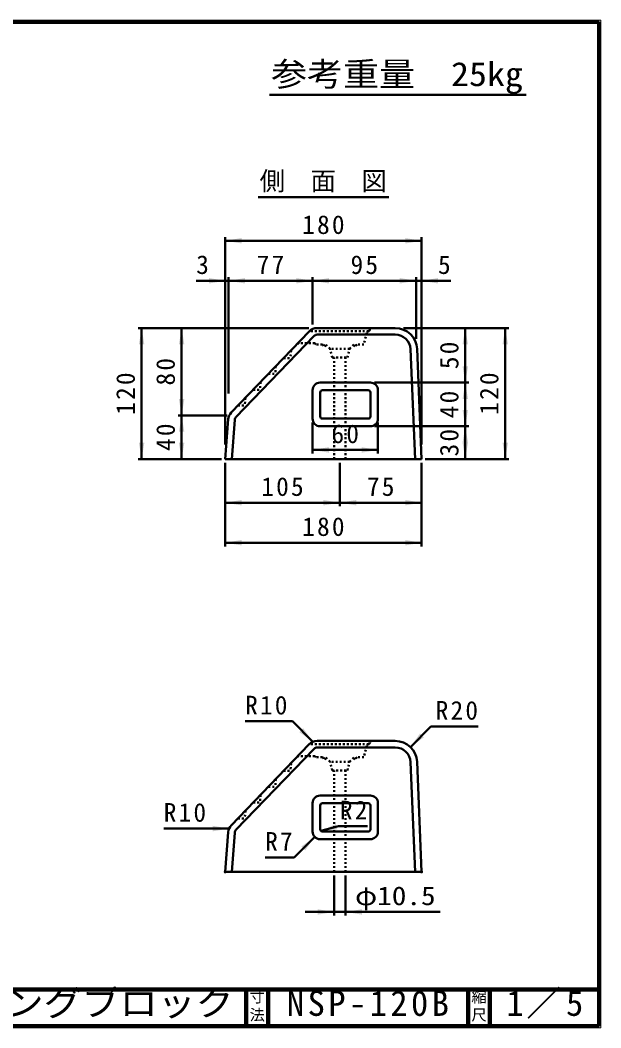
# Model space of a CAD drawing. Units: millimetres, scale not verified, with parts at other scales. Extents: x 100 to 4105, y 100 to 2870.
# Drawn here: x 2508 to 4105, y 100 to 2870 of the extents above; entities that cross this region are included whole.
import ezdxf
from ezdxf.enums import TextEntityAlignment as Align

# ---------------------------------------------------------------- set-up
doc = ezdxf.new("R2010")
doc.units = ezdxf.units.MM
doc.header["$LTSCALE"] = 5
doc.header["$PDMODE"] = 32
doc.header["$PDSIZE"] = 2.5
doc.linetypes.add('USER1', pattern=[2.2, 1, -1.2])
doc.layers.add('V-nasSTD', color=7, linetype='Continuous', lineweight=50)
doc.styles.add('ＭＳ ゴシック', font='')
doc.styles.get('ＭＳ ゴシック').set_extended_font_data('MS Gothic')

msp = doc.modelspace()

# ---------------------------------------------------------------- hatches: boundary and pattern name
at = {"layer": 'V-nasSTD'}
for points in [[(3117.088, 2271.087), (3072.088, 2263.587), (3117.088, 2256.087)], [(3567.088, 2256.087), (3612.088, 2263.587), (3567.088, 2271.087)], [(3027.088, 2146.087), (3072.088, 2153.587), (3027.088, 2161.087)], [(3126.088, 2161.087), (3081.088, 2153.587), (3126.088, 2146.087)], [(3267.088, 2146.087), (3312.088, 2153.587), (3267.088, 2161.087)], [(3357.088, 2161.087), (3312.088, 2153.587), (3357.088, 2146.087)], [(3552.088, 2146.087), (3597.088, 2153.587), (3552.088, 2161.087)], [(3657.088, 2161.087), (3612.088, 2153.587), (3657.088, 2146.087)], [(2849.588, 1978.587), (2842.088, 2023.587), (2834.588, 1978.587)], [(2959.588, 1978.587), (2952.088, 2023.587), (2944.588, 1978.587)], [(3739.588, 1978.587), (3732.088, 2023.587), (3724.588, 1978.587)], [(3849.588, 1978.587), (3842.088, 2023.587), (3834.588, 1978.587)], [(3739.588, 1918.587), (3732.088, 1873.587), (3724.588, 1918.587)], [(3739.588, 1828.587), (3732.088, 1873.587), (3724.588, 1828.587)], [(2959.588, 1828.587), (2952.088, 1783.587), (2944.588, 1828.587)], [(2959.588, 1738.587), (2952.088, 1783.587), (2944.588, 1738.587)], [(3739.588, 1798.587), (3732.088, 1753.587), (3724.588, 1798.587)], [(3739.588, 1708.587), (3732.088, 1753.587), (3724.588, 1708.587)], [(2849.588, 1708.587), (2842.088, 1663.587), (2834.588, 1708.587)], [(2959.588, 1708.587), (2952.088, 1663.587), (2944.588, 1708.587)], [(3357.088, 1696.087), (3312.088, 1688.587), (3357.088, 1681.087)], [(3447.088, 1681.087), (3492.088, 1688.587), (3447.088, 1696.087)], [(3739.588, 1708.587), (3732.088, 1663.587), (3724.588, 1708.587)], [(3849.588, 1708.587), (3842.088, 1663.587), (3834.588, 1708.587)], [(3117.088, 1551.087), (3072.088, 1543.587), (3117.088, 1536.087)], [(3342.088, 1536.087), (3387.088, 1543.587), (3342.088, 1551.087)], [(3432.088, 1551.087), (3387.088, 1543.587), (3432.088, 1536.087)], [(3567.088, 1536.087), (3612.088, 1543.587), (3567.088, 1551.087)], [(3117.088, 1441.087), (3072.088, 1433.587), (3117.088, 1426.087)], [(3567.088, 1426.087), (3612.088, 1433.587), (3567.088, 1441.087)], [(3275.983, 912.709), (3313.106, 886.193), (3286.59, 923.316)], [(3618.192, 898.404), (3581.069, 871.888), (3607.586, 909.011)], [(3037.81, 640.317), (3082.81, 647.817), (3037.81, 655.317)], [(3380.253, 645.747), (3334.845, 641.345), (3376.37, 660.236)], [(3281.115, 598.222), (3318.238, 624.738), (3291.722, 587.615)], [(3326.416, 411.087), (3371.416, 418.587), (3326.416, 426.087)], [(3447.916, 426.087), (3402.916, 418.587), (3447.916, 411.087)]]:
    msp.add_hatch(color=256, dxfattribs=at).paths.add_polyline_path(points)

# ---------------------------------------------------------------- linework, layer by layer
at = {"layer": 'V-nasSTD', "lineweight": 100}
for p, q in [((4100, 2865), (105, 2865)), ((4100, 105), (4100, 2865)), ((105, 205), (4100, 205)), ((3130, 205), (3130, 105)), ((3190, 205), (3190, 105)), ((3740, 205), (3740, 105)), ((3800, 205), (3800, 105)), ((105, 105), (4100, 105))]:
    msp.add_line(p, q, dxfattribs=at)
at = {"layer": 'V-nasSTD'}
for p, q in [((3194, 2664.753), (3900, 2664.753)), ((3162.588, 2383.587), (3521.588, 2383.587)), ((3072.088, 1703.587), (3072.088, 2273.587)), ((3612.088, 1703.587), (3612.088, 2273.587)), ((3072.088, 2263.587), (3612.088, 2263.587)), ((3081.088, 1843.587), (3081.088, 2163.587)), ((3312.088, 2033.587), (3312.088, 2163.587)), ((3597.088, 1993.587), (3597.088, 2163.587)), ((2992.088, 2153.587), (3072.088, 2153.587)), ((3072.088, 2153.587), (3081.088, 2153.587)), ((3312.088, 2153.587), (3081.088, 2153.587)), ((3597.088, 2153.587), (3312.088, 2153.587)), ((3550.048, 2153.587), (3597.088, 2153.587)), ((3597.088, 2153.587), (3612.088, 2153.587)), ((3612.088, 2153.587), (3692.088, 2153.587)), ((3302.088, 2023.587), (2832.088, 2023.587)), ((2842.088, 2023.587), (2842.088, 1663.587)), ((2952.088, 1783.587), (2952.088, 2023.587)), ((3324.851, 2023.587), (3539.535, 2023.587)), ((3562.088, 2023.587), (3852.088, 2023.587)), ((3732.088, 1873.587), (3732.088, 2023.587)), ((3842.088, 2023.587), (3842.088, 1663.587)), ((3303.236, 2014.391), (3088.581, 1791.373)), ((3316.205, 2001.909), (3101.55, 1778.89)), ((3324.851, 2005.587), (3539.535, 2005.587)), ((3581.499, 1965.336), (3594.072, 1663.587)), ((3599.483, 1966.085), (3612.088, 1663.587)), ((3333.088, 1873.587), (3471.088, 1873.587)), ((3482.088, 1873.587), (3742.088, 1873.587)), ((3732.088, 1753.587), (3732.088, 1873.587)), ((3312.088, 1774.587), (3312.088, 1852.587)), ((3333.088, 1780.587), (3333.088, 1846.587)), ((3339.088, 1852.587), (3465.088, 1852.587)), ((3471.088, 1780.587), (3471.088, 1846.587)), ((3492.088, 1774.587), (3492.088, 1852.587)), ((3077.088, 1783.587), (2942.088, 1783.587)), ((2952.088, 1663.587), (2952.088, 1783.587)), ((3080.279, 1772.812), (3072.088, 1663.587)), ((3339.088, 1774.587), (3465.088, 1774.587)), ((3098.229, 1771.466), (3090.138, 1663.587)), ((3312.088, 1763.587), (3312.088, 1678.587)), ((3333.088, 1753.587), (3471.088, 1753.587)), ((3482.088, 1753.587), (3742.088, 1753.587)), ((3492.088, 1763.587), (3492.088, 1678.587)), ((3732.088, 1663.587), (3732.088, 1753.587)), ((3062.088, 1663.587), (2832.088, 1663.587)), ((3072.088, 1663.587), (3612.088, 1663.587)), ((3492.088, 1688.587), (3312.088, 1688.587)), ((3622.088, 1663.587), (3852.088, 1663.587)), ((3072.088, 1653.587), (3072.088, 1423.587)), ((3387.088, 1653.587), (3387.088, 1533.587)), ((3612.088, 1653.587), (3612.088, 1423.587)), ((3387.088, 1543.587), (3072.088, 1543.587)), ((3612.088, 1543.587), (3387.088, 1543.587)), ((3612.088, 1433.587), (3072.088, 1433.587)), ((3126.538, 942.761), (3256.538, 942.761)), ((3313.106, 886.193), (3256.538, 942.761)), ((3581.069, 871.888), (3637.638, 928.456)), ((3767.638, 928.456), (3637.638, 928.456)), ((3324.851, 888.587), (3539.535, 888.587)), ((3303.236, 879.391), (3088.581, 656.373)), ((3316.205, 866.909), (3101.55, 643.89)), ((3324.851, 870.587), (3539.535, 870.587)), ((3599.483, 831.085), (3612.088, 528.587)), ((3581.499, 830.336), (3594.072, 528.587)), ((3333.088, 738.587), (3471.088, 738.587)), ((3312.088, 639.587), (3312.088, 717.587)), ((3333.088, 645.587), (3333.088, 711.587)), ((3339.088, 717.587), (3465.088, 717.587)), ((3471.088, 645.587), (3471.088, 711.587)), ((3492.088, 639.587), (3492.088, 717.587)), ((3082.81, 647.817), (2902.81, 647.817)), ((3080.279, 637.812), (3072.088, 528.587)), ((3334.845, 641.345), (3383.141, 654.286)), ((3339.088, 639.587), (3465.088, 639.587)), ((3463.141, 654.286), (3383.141, 654.286)), ((3098.229, 636.466), (3090.138, 528.587)), ((3318.238, 624.738), (3261.67, 568.17)), ((3333.088, 618.587), (3471.088, 618.587)), ((3181.67, 568.17), (3261.67, 568.17)), ((3072.088, 528.587), (3612.088, 528.587)), ((3371.416, 518.587), (3371.416, 408.587)), ((3402.916, 518.587), (3402.916, 408.587)), ((3291.416, 418.587), (3371.416, 418.587)), ((3371.416, 418.587), (3402.916, 418.587)), ((3662.916, 418.587), (3402.916, 418.587))]:
    msp.add_line(p, q, dxfattribs=at)
at = {"layer": 'V-nasSTD', "linetype": 'USER1'}
for p, q in [((3466.447, 2014.634), (3303.47, 2014.634)), ((3460.991, 2010.09), (3453.127, 1978.634)), ((3469.759, 2019.532), (3468.797, 2016.644)), ((3318.127, 1981.634), (3274.26, 1981.634)), ((3318.127, 1981.634), (3321.127, 1978.634)), ((3339.127, 1978.634), (3321.127, 1978.634)), ((3339.127, 1978.634), (3345.127, 1972.634)), ((3345.127, 1972.634), (3348.127, 1978.634)), ((3360.166, 1966.634), (3348.127, 1978.634)), ((3414.166, 1966.634), (3426.127, 1978.634)), ((3429.127, 1972.634), (3426.127, 1978.634)), ((3435.127, 1978.634), (3429.127, 1972.634)), ((3453.127, 1978.634), (3435.127, 1978.634)), ((3232.681, 1941.087), (3251.394, 1941.087)), ((3252.894, 1962.087), (3251.394, 1941.087)), ((3414.166, 1966.634), (3360.166, 1966.634)), ((3366.166, 1942.634), (3360.166, 1966.634)), ((3366.166, 1942.634), (3408.166, 1942.634)), ((3371.416, 1663.587), (3371.416, 1942.634)), ((3402.916, 1663.587), (3402.916, 1942.634)), ((3408.166, 1942.634), (3414.166, 1966.634)), ((3211.025, 1918.587), (3209.525, 1897.587)), ((3190.813, 1897.587), (3209.525, 1897.587)), ((3169.156, 1875.087), (3167.656, 1854.087)), ((3127.288, 1831.587), (3125.788, 1810.587)), ((3148.944, 1854.087), (3167.656, 1854.087)), ((3107.075, 1810.587), (3125.788, 1810.587)), ((3466.447, 879.634), (3303.47, 879.634)), ((3460.991, 875.09), (3453.127, 843.634)), ((3469.759, 884.532), (3468.797, 881.644)), ((3318.127, 846.634), (3274.26, 846.634)), ((3318.127, 846.634), (3321.127, 843.634)), ((3339.127, 843.634), (3321.127, 843.634)), ((3339.127, 843.634), (3345.127, 837.634)), ((3345.127, 837.634), (3348.127, 843.634)), ((3360.166, 831.634), (3348.127, 843.634)), ((3414.166, 831.634), (3360.166, 831.634)), ((3366.166, 807.634), (3360.166, 831.634)), ((3408.166, 807.634), (3414.166, 831.634)), ((3414.166, 831.634), (3426.127, 843.634)), ((3429.127, 837.634), (3426.127, 843.634)), ((3435.127, 843.634), (3429.127, 837.634)), ((3453.127, 843.634), (3435.127, 843.634)), ((3232.681, 806.087), (3251.394, 806.087)), ((3252.894, 827.087), (3251.394, 806.087)), ((3366.166, 807.634), (3408.166, 807.634)), ((3371.416, 528.587), (3371.416, 807.634)), ((3402.916, 528.587), (3402.916, 807.634)), ((3211.025, 783.587), (3209.525, 762.587)), ((3190.813, 762.587), (3209.525, 762.587)), ((3169.156, 740.087), (3167.656, 719.087)), ((3127.288, 696.587), (3125.788, 675.587)), ((3148.944, 719.087), (3167.656, 719.087)), ((3107.075, 675.587), (3125.788, 675.587))]:
    msp.add_line(p, q, dxfattribs=at)
at = {"layer": 'V-nasSTD', "lineweight": 13}
msp.add_lwpolyline([(100, 100), (100, 2870), (4105, 2870), (4105, 100)], close=True, dxfattribs=at)
at = {"layer": 'V-nasSTD'}
for centre, radius, start, end in [((3324.851, 1993.587), 30, 90, 136.09469), ((3539.535, 1963.587), 60, 2.38594, 90), ((3324.851, 1993.587), 12, 90, 136.09469), ((3539.535, 1963.587), 42, 2.38595, 90), ((3333.088, 1852.587), 21, 90, 180), ((3471.088, 1852.587), 21, 0, 90), ((3339.088, 1846.587), 6, 90, 180), ((3465.088, 1846.587), 6, 0, 90), ((3110.195, 1770.568), 30, 136.09469, 175.71085), ((3110.195, 1770.568), 12, 136.09469, 175.71085), ((3333.088, 1774.587), 21, 180, 270), ((3339.088, 1780.587), 6, 180, 270), ((3465.088, 1780.587), 6, 270, 0), ((3471.088, 1774.587), 21, 270, 0), ((3324.851, 858.587), 30, 90, 136.09469), ((3539.535, 828.587), 60, 2.38594, 90), ((3324.851, 858.587), 12, 90, 136.09469), ((3539.535, 828.587), 42, 2.38595, 90), ((3333.088, 717.587), 21, 90, 180), ((3471.088, 717.587), 21, 0, 90), ((3339.088, 711.587), 6, 90, 180), ((3465.088, 711.587), 6, 0, 90), ((3110.195, 635.568), 30, 136.09469, 175.71085), ((3110.195, 635.568), 12, 136.09469, 175.71085), ((3333.088, 639.587), 21, 180, 270), ((3339.088, 645.587), 6, 180, 270), ((3465.088, 645.587), 6, 270, 0), ((3471.088, 639.587), 21, 270, 0)]:
    msp.add_arc(centre, radius, start, end, dxfattribs=at)
at = {"layer": 'V-nasSTD', "linetype": 'USER1'}
for centre, radius, start, end in [((3475.452, 2017.634), 6, 97.1733, 161.56505), ((3466.812, 2008.634), 6, 95.48768, 165.96376), ((3465.951, 2017.593), 3, 275.48768, 341.56505), ((3274.26, 1975.634), 6, 90, 136.09469), ((3475.452, 882.634), 6, 97.1733, 161.56505), ((3466.812, 873.634), 6, 95.48768, 165.96376), ((3465.951, 882.593), 3, 275.48768, 341.56505), ((3274.26, 840.634), 6, 90, 136.09469)]:
    msp.add_arc(centre, radius, start, end, dxfattribs=at)
at = {"layer": 'V-nasSTD'}
for p in [(3072.088, 528.587), (3072.088, 528.587), (3612.088, 528.587)]:
    msp.add_point(p, dxfattribs=at)

# ---------------------------------------------------------------- texts
at = {"layer": 'V-nasSTD', "style": 'ＭＳ ゴシック'}
for s, height, width, p in [('参考重量\u300025kg', 65.98, 1.1, (3198, 2754.753)), ('φ10.5', 51.32, 1.15, (3428.916, 488.587)), ('パーキングブロック', 69.65, 1.1, (2154.5, 202.47))]:
    msp.add_text(s, height=height, dxfattribs=dict(at, width=width)).set_placement(p, align=Align.TOP_LEFT)
for s, height, p in [('側\u3000面\u3000図', 51.32, (3166.588, 2453.587)), ('3', 51.32, (2992.088, 2223.587)), ('5', 51.32, (3657.088, 2223.587)), ('寸', 30.79, (3138.982, 200.999)), ('縮', 30.79, (3748.982, 200.999)), ('法', 30.79, (3138.976, 151.01)), ('尺', 30.79, (3748.976, 151.01))]:
    msp.add_text(s, height=height, dxfattribs=at).set_placement(p, align=Align.TOP_LEFT)
at = {"layer": 'V-nasSTD', "attachment_point": 1, "style": 'ＭＳ ゴシック'}
for s, insert, char_height in [('\\T1.17;180', (3283.588, 2333.587), 51.32), ('\\T1.17;77', (3158.588, 2223.587), 51.32), ('\\T1.17;95', (3416.588, 2223.587), 51.32), ('\\T1.17;60', (3364.088, 1758.587), 51.32), ('\\T1.17;105', (3171.088, 1613.587), 51.32), ('\\T1.17;75', (3461.588, 1613.587), 51.32), ('\\T1.17;180', (3283.588, 1503.587), 51.32), ('\\T1.17;R10', (3126.538, 1012.761), 51.32), ('\\T1.17;R20', (3650.638, 998.456), 51.32), ('\\T1.17;R2', (3387.141, 724.286), 51.32), ('\\T1.17;R10', (2902.81, 717.817), 51.32), ('\\T1.17;R7', (3181.67, 638.17), 51.32), ('\\T1.2;NSP-120B', (3241.75, 202.508), 69.65), ('\\T1.15;1／5', (3845.521, 202.582), 69.65)]:
    msp.add_mtext(s, dxfattribs=dict(at, insert=insert, char_height=char_height))
at = {"layer": 'V-nasSTD', "char_height": 51.32, "attachment_point": 1, "rotation": 90, "style": 'ＭＳ ゴシック'}
for s, insert in [('\\T1.17;50', (3662.088, 1910.587)), ('\\T1.17;80', (2882.088, 1865.587)), ('\\T1.17;120', (2772.088, 1785.087)), ('\\T1.17;120', (3772.088, 1785.087)), ('\\T1.17;40', (3662.088, 1775.587)), ('\\T1.17;40', (2882.088, 1685.587)), ('\\T1.17;30', (3662.088, 1670.587))]:
    msp.add_mtext(s, dxfattribs=dict(at, insert=insert))

doc.saveas('drawing.dxf')
